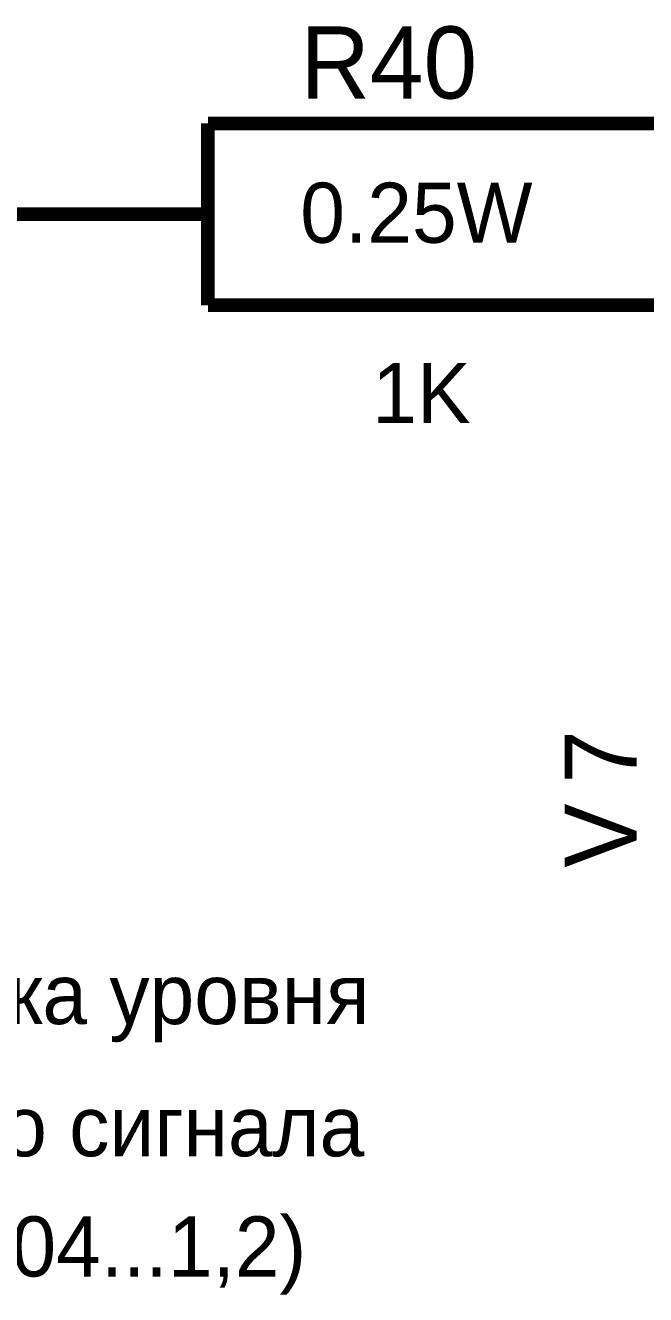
# Model space of a CAD drawing. Header units: millimetres. Extents: x 0 to 420, y 0 to 297.
# Drawn here: x 293.45 to 307.12, y 116.17 to 144.15 of the extents above; entities that cross this region are included whole.
import ezdxf

# ---------------------------------------------------------------- set-up
doc = ezdxf.new("R2010")
doc.units = ezdxf.units.MM
doc.layers.add('Sheet', color=255, linetype='Continuous')

msp = doc.modelspace()

# ---------------------------------------------------------------- linework, layer by layer
at = {"layer": 'Sheet', "const_width": 0.3}
for points in [[(297.472, 141.992), (297.472, 137.985)], [(297.472, 141.992), (307.469, 141.992)], [(292.474, 139.989), (294.973, 139.989)], [(297.472, 139.989), (294.973, 139.989)], [(297.472, 137.985), (307.469, 137.985)]]:
    msp.add_lwpolyline(points, dxfattribs=at)

# ---------------------------------------------------------------- texts
at = {"layer": 'Sheet'}
for s, height, p in [('R40', 1.5897, (299.508, 142.539)), ('0.25W', 1.3247, (299.508, 139.36)), ('1K', 1.3247, (301.097, 135.385)), ('Регулировка уровня ', 1.32471, (284.414, 122.138)), ('выходного сигнала ', 1.32471, (285.208, 119.224)), ('(Ку=0,04...1,2)', 1.32471, (288.121, 116.574))]:
    msp.add_text(s, height=height, dxfattribs=at).set_placement(p)
for s, p in [('7', (306.923, 127.437)), ('V', (306.923, 125.583))]:
    msp.add_text(s, height=1.59, rotation=90, dxfattribs=at).set_placement(p)

doc.saveas('drawing.dxf')
